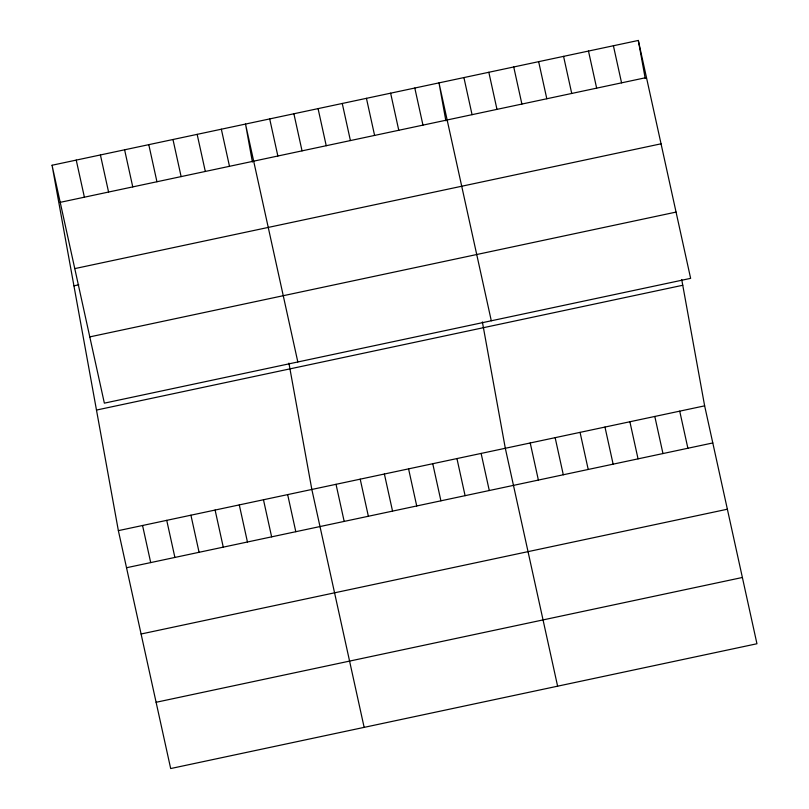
<?xml version="1.0" encoding="UTF-8"?>
<svg xmlns="http://www.w3.org/2000/svg" width="809" height="809" viewBox="0 0 809 809"><rect width="100%" height="100%" fill="white"/><g stroke="black" fill="none" stroke-linecap="round" stroke-linejoin="round"><path stroke-width="1.21" d="M52.049 165.248L638.321 40.45L690.633 278.357L104.361 403.155L52.049 165.248L118.367 530.643L170.679 768.55L756.951 643.752L704.639 405.845L681.714 279.52M60.21 202.341L646.482 77.543M74.782 268.608L661.044 143.81M73.943 285.83L78.776 284.798M89.789 336.888L676.061 212.089M96.483 410.062L682.756 285.264M118.367 530.643L704.639 405.845M126.528 567.736L712.8 442.948M141.1 634.003L727.362 509.215M156.107 702.283L742.379 577.484M613.404 45.749L621.565 82.852M679.722 411.154L687.883 448.247M588.487 51.058L596.648 88.151M654.805 416.453L662.965 453.556M563.57 56.357L571.73 93.46M629.887 421.762L638.048 458.855M538.652 61.666L546.813 98.759M604.97 427.061L613.131 464.164M513.735 66.965L521.896 104.068M580.063 432.37L588.214 469.463M488.828 72.274L496.979 109.367M555.146 437.669L563.297 474.772M463.911 77.573L472.062 114.676M530.229 442.978L538.379 480.071M491.296 320.789L438.994 82.882L445.88 120.844M557.613 686.184L505.312 448.277L482.376 321.942M414.805 88.029L422.965 125.122M481.122 453.424L489.283 490.527M390.626 93.177L398.776 130.269M456.943 458.572L465.094 495.674M366.437 98.324L374.597 135.416M432.754 463.719L440.915 500.822M342.258 103.471L350.408 140.564M408.575 468.876L416.726 505.969M318.068 108.618L326.229 145.711M384.386 474.023L392.547 511.116M293.889 113.766L302.04 150.858M360.207 479.171L368.368 516.263M269.7 118.913L277.861 156.016M336.028 484.318L344.179 521.411M297.823 361.967L245.521 124.06L252.408 162.022M364.151 727.372L311.839 489.465L288.914 363.13M221.342 129.207L229.493 166.31M287.66 494.612L295.811 531.705M197.153 134.355L205.314 171.457M263.471 499.76L271.632 536.852M172.974 139.502L181.125 176.605M239.292 504.907L247.443 542M148.785 144.649L156.946 181.752M215.103 510.054L223.264 547.147M124.606 149.796L132.757 186.899M190.924 515.202L199.075 552.294M100.417 154.954L108.578 192.046M166.735 520.349L174.896 557.441M76.238 160.101L84.389 197.194M142.556 525.496L150.707 562.589M638.321 40.45L645.208 78.412"/></g></svg>
